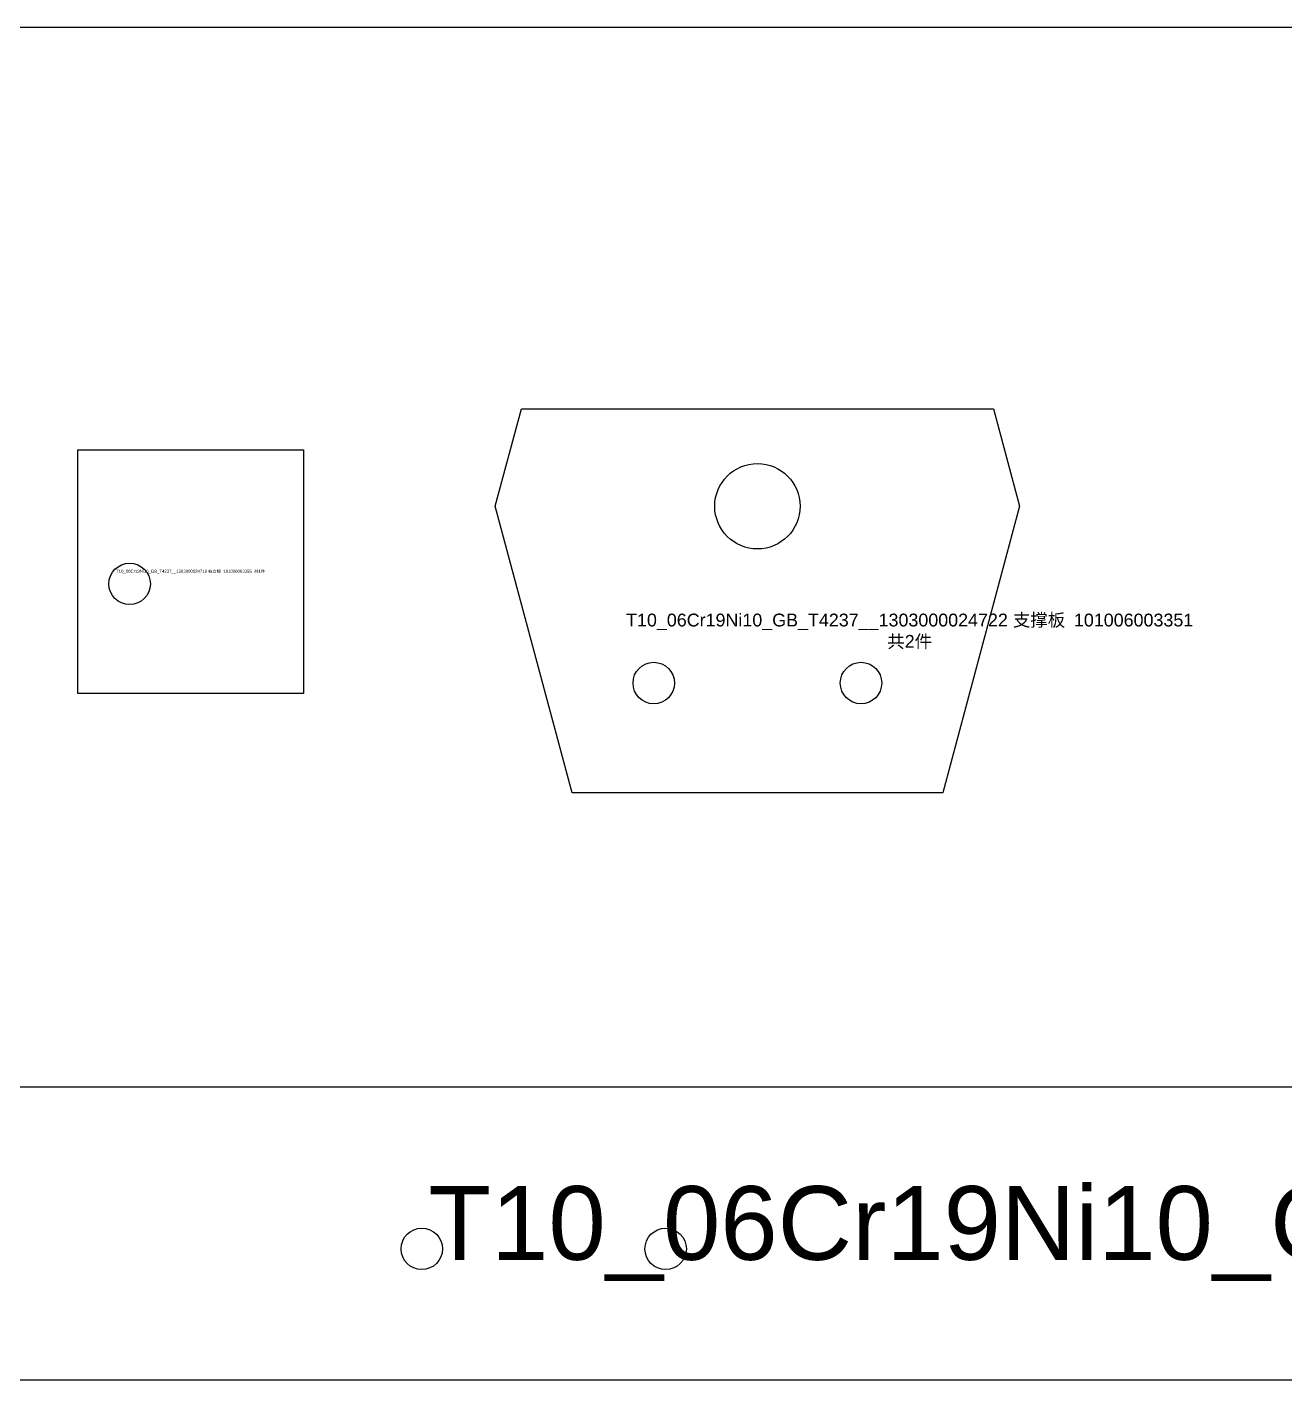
# Model space of a CAD drawing. Extents: x -16 to 22649, y -4599 to 814.
# Drawn here: x 19191.1 to 19397.4, y 239.4 to 461.3 of the extents above; entities that cross this region are included whole.
import ezdxf

# ---------------------------------------------------------------- set-up
doc = ezdxf.new("R2010")
doc.units = 0
doc.header["$MEASUREMENT"] = 0
doc.layers.get('0').update_dxf_attribs({"linetype": 'CONTINUOUS'})
doc.layers.add('S1', color=7, linetype='CONTINUOUS')
doc.layers.add('SLD-0', color=7, linetype='CONTINUOUS')
doc.styles.get("Standard").update_dxf_attribs({"font": 'arial.ttf'})

# ---------------------------------------------------------------- blocks, each defined once
blk = doc.blocks.new('1303000024719_右立板_10100600')
at = {"layer": 'SLD-0', "linetype": 'CONTINUOUS'}
for p, q in [((-18.5, 20), (18.5, 20)), ((-18.5, -20), (-18.5, 20)), ((18.5, 20), (18.5, -20)), ((18.5, -20), (-18.5, -20))]:
    blk.add_line(p, q, dxfattribs=at)
blk.add_circle((-10, -2), 3.4, dxfattribs=at)
at = {"layer": 'S1', "color": 3, "insert": (0, 0), "char_height": 0.5, "attachment_point": 5}
blk.add_mtext('T10_06Cr19Ni10_GB_T4237__1303000024719 {\\fSimSun|b0|i0|c134|p2;右立板 }101006003355  {\\fSimSun|b0|i0|c134|p2;共}1{\\fSimSun|b0|i0|c134|p2;件}', dxfattribs=at)
blk = doc.blocks.new('1303000024722_支撑板_10100600')
at = {"layer": 'SLD-0', "linetype": 'CONTINUOUS'}
for p, q in [((-43, -16), (-38.71, 0)), ((-38.71, 0), (38.71, 0)), ((38.71, 0), (43, -16)), ((-30.41, -63), (-43, -16)), ((43, -16), (30.41, -63)), ((30.41, -63), (-30.41, -63))]:
    blk.add_line(p, q, dxfattribs=at)
for centre, radius in [((0.01, -16), 7), ((-17, -45), 3.4), ((17, -45), 3.4)]:
    blk.add_circle(centre, radius, dxfattribs=at)
at = {"layer": 'S1', "color": 3, "insert": (24.98, -36.53), "char_height": 2.1, "width": 92.9346, "attachment_point": 5}
blk.add_mtext('T10_06Cr19Ni10_GB_T4237__1303000024722 {\\fSimSun|b0|i0|c134|p2;支撑板 }101006003351 {\\fSimSun|b0|i0|c134|p2;共}2{\\fSimSun|b0|i0|c134|p2;件}', dxfattribs=at)
blk = doc.blocks.new('1303000024777_铰链条_10100600')
at = {"layer": 'SLD-0', "linetype": 'CONTINUOUS'}
for p, q in [((558.5, 24), (-558.5, 24)), ((-563.5, -24), (563.5, -24))]:
    blk.add_line(p, q, dxfattribs=at)
for centre in [(-295, -2.5), (-255, -2.5)]:
    blk.add_circle(centre, 3.4, dxfattribs=at)
at = {"layer": 'S1', "color": 3, "insert": (0, 0), "char_height": 12.1, "attachment_point": 5}
blk.add_mtext('T10_06Cr19Ni10_GB_T4237__1303000024777 {\\fSimSun|b0|i0|c134|p2;铰链条 }101006002288  {\\fSimSun|b0|i0|c134|p2;共}1{\\fSimSun|b0|i0|c134|p2;件}', dxfattribs=at)

msp = doc.modelspace()

# ---------------------------------------------------------------- linework, layer by layer
at = {"color": 1}
msp.add_line((5.26775, 461.29571), (22649.13873, 461.29571), dxfattribs=at)

# ---------------------------------------------------------------- block references
for name, p in [('1303000024722_支撑板_10100600', (19310.88253, 398.69414)), ('1303000024719_右立板_10100600', (19217.90101, 371.96439)), ('1303000024777_铰链条_10100600', (19550.83335, 263.38403))]:
    msp.add_blockref(name, p)

doc.saveas('drawing.dxf')
